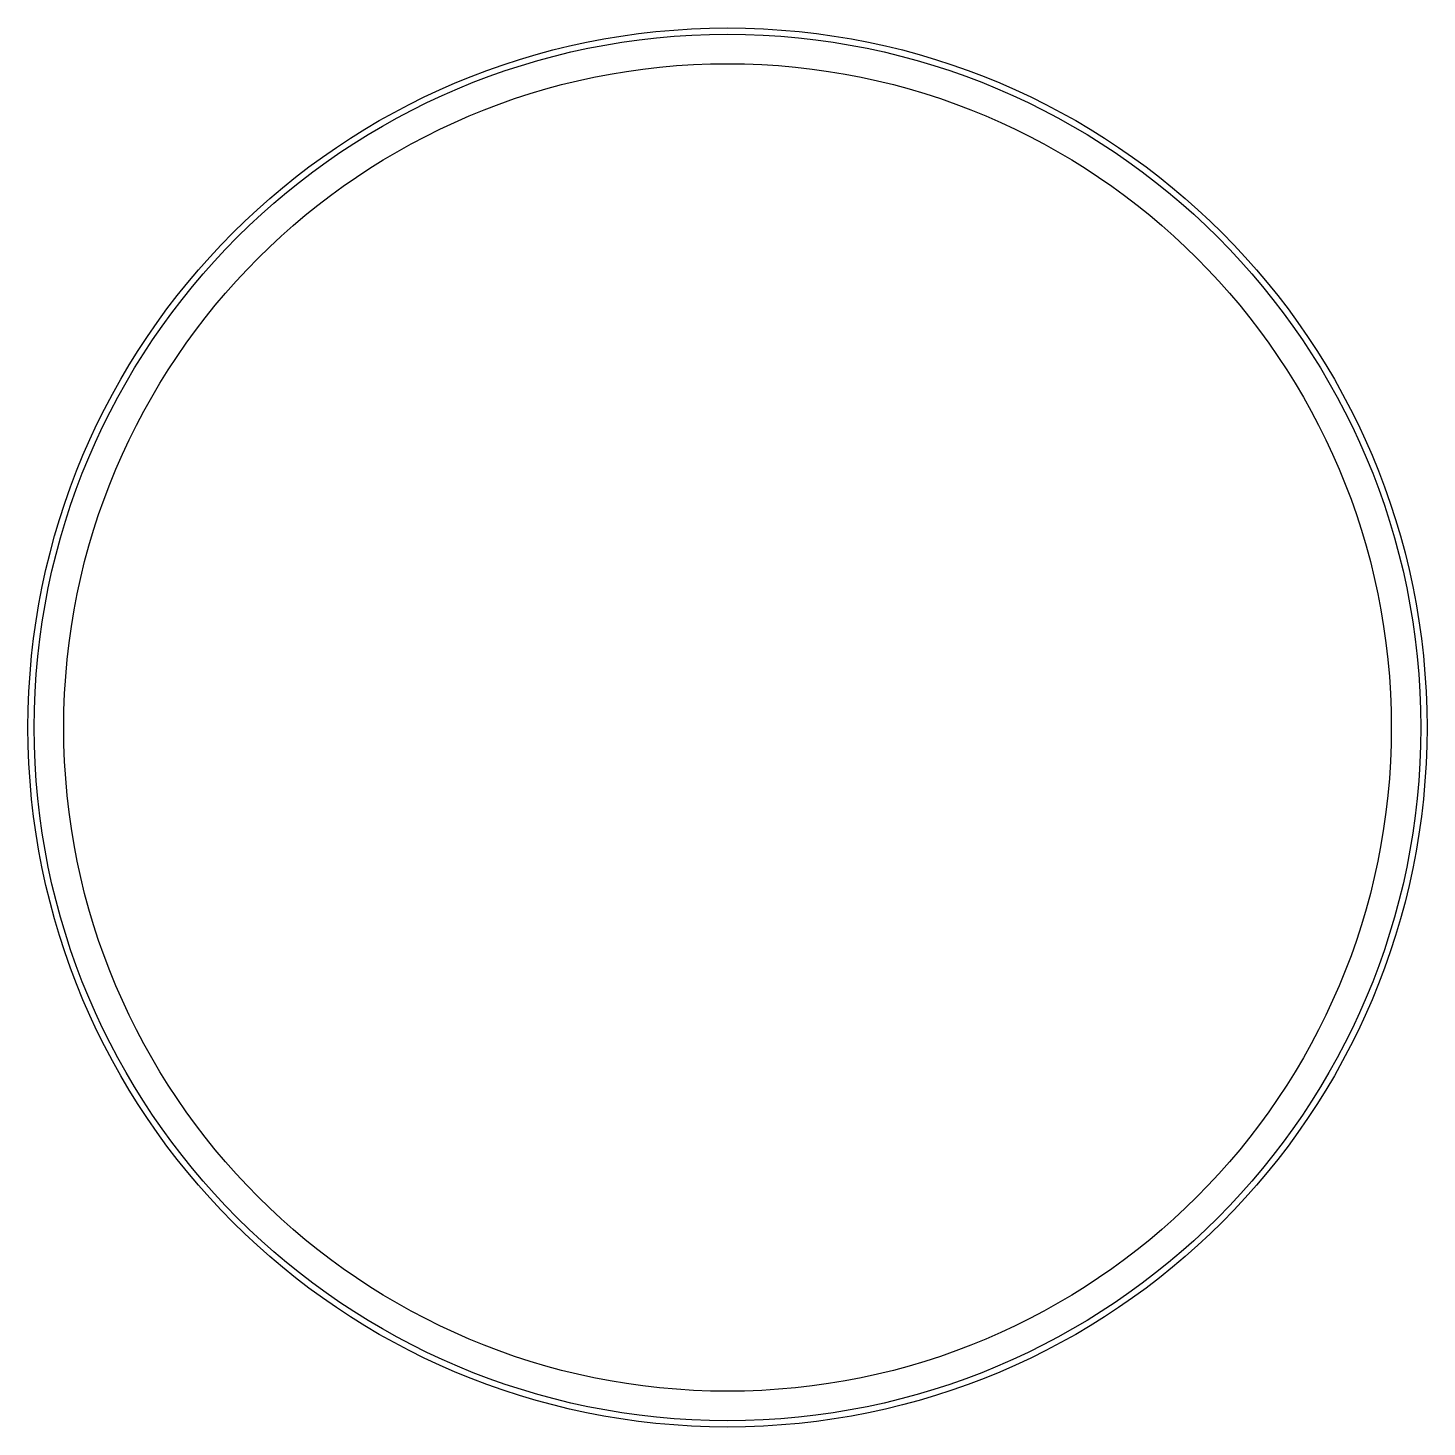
# Model space of a CAD drawing. Header units: millimetres. Extents: x 422.9 to 467.9, y 329.8 to 374.8.
import ezdxf

# ---------------------------------------------------------------- set-up
doc = ezdxf.new("R2010")
doc.units = ezdxf.units.MM
doc.layers.get('0').update_dxf_attribs({"linetype": 'CONTINUOUS'})

msp = doc.modelspace()

# ---------------------------------------------------------------- linework, layer by layer
for radius in [22.5, 22.3, 21.35]:
    msp.add_circle((445.357, 352.286), radius)

doc.saveas('drawing.dxf')
